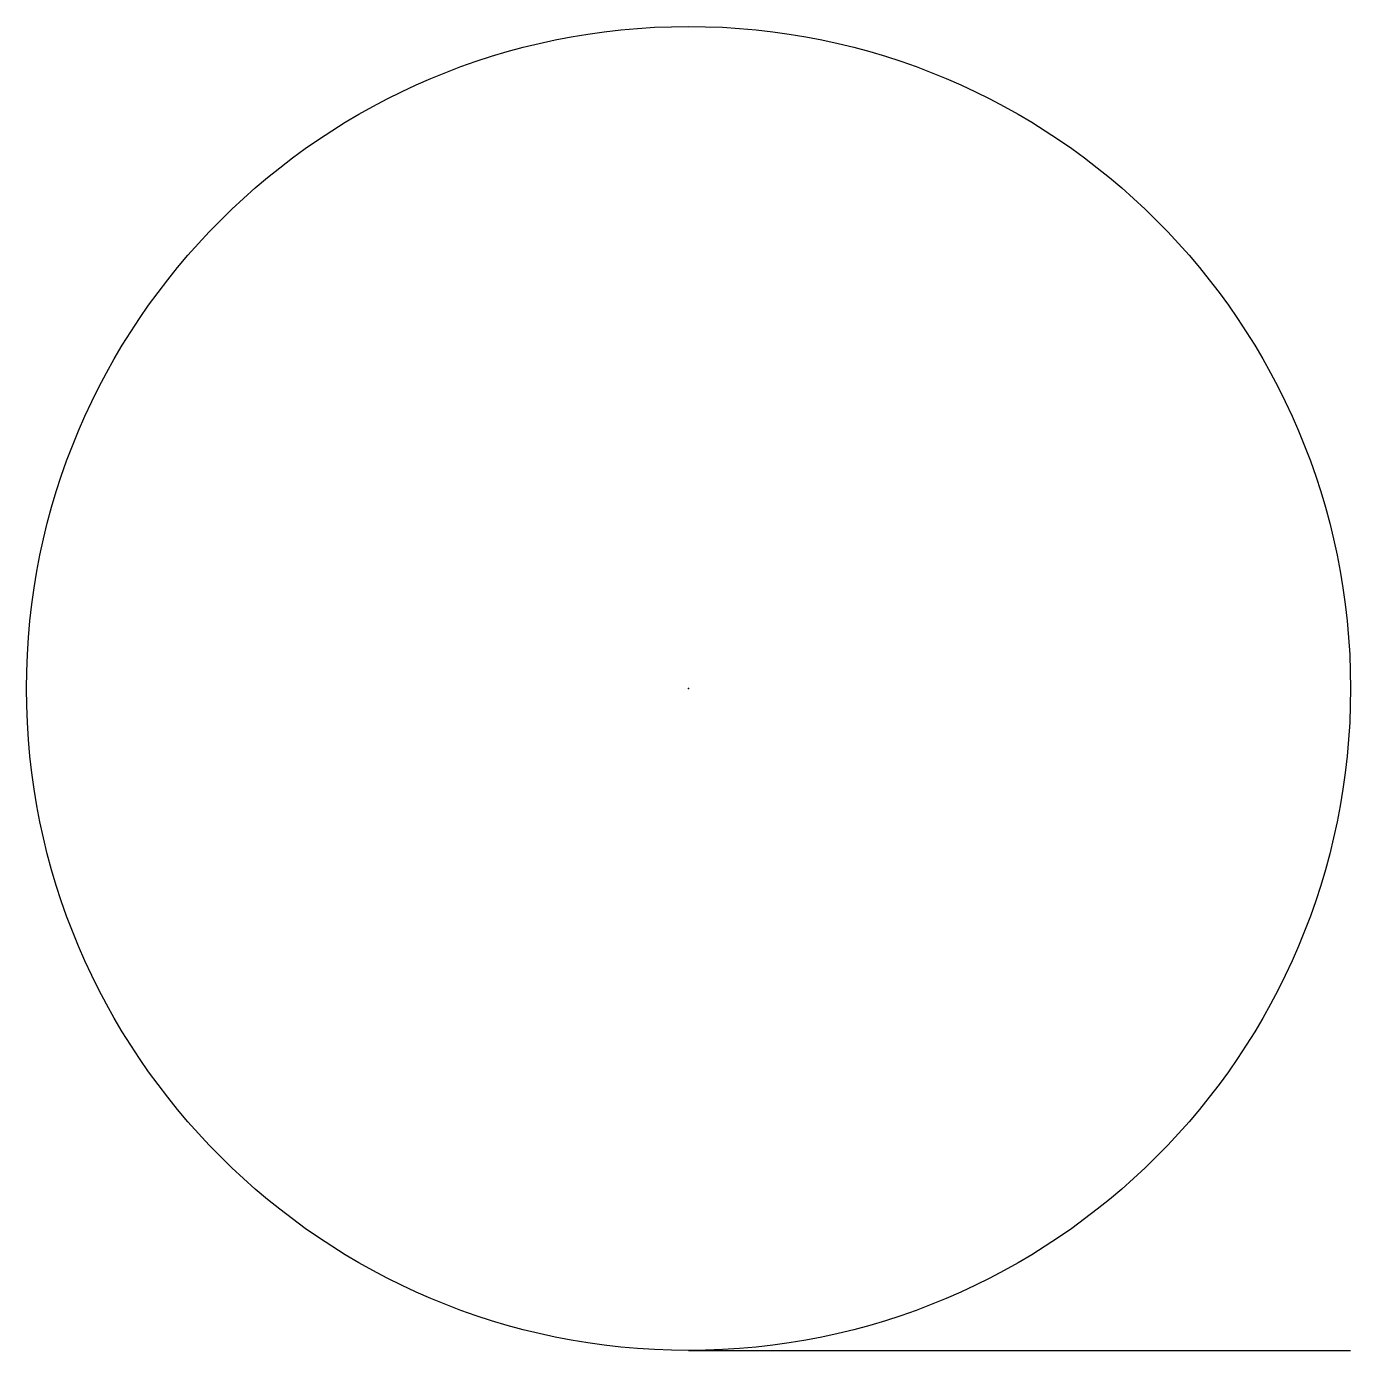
# Model space of a CAD drawing. Header units: metres. Extents: x -24947.34 to -24944.84, y 35361.15 to 35363.65.
import ezdxf

# ---------------------------------------------------------------- set-up
doc = ezdxf.new("R2010")
doc.units = ezdxf.units.M

# ---------------------------------------------------------------- blocks, each defined once
blk = doc.blocks.new('431010')
blk.add_line((0, -1.25), (1.25, -1.25))
blk.add_circle((0, 0), 1.25)
blk.add_point((0, 0))

msp = doc.modelspace()

# ---------------------------------------------------------------- block references
msp.add_blockref('431010', (-24946.0861, 35362.4031))

doc.saveas('drawing.dxf')
